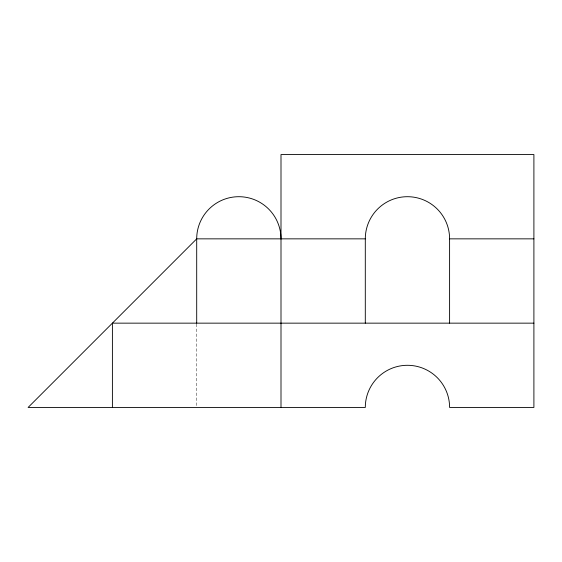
<?xml version="1.0" encoding="UTF-8"?>
<svg xmlns="http://www.w3.org/2000/svg" width="562" height="562" viewBox="0 0 562 562"><rect width="100%" height="100%" fill="white"/><g stroke="black" fill="none" stroke-linecap="round" stroke-linejoin="round"><path stroke-width="0.42" stroke-dasharray="2.81 2.11" d="M196.7 324.028L196.7 405.694"/><path stroke-width="0.84" d="M449.6 323.15L449.6 238.85A42.15 42.15 0 0 0 407.45 196.7A42.15 42.15 0 0 0 365.3 238.85L196.7 238.85L28.1 407.45L365.3 407.45A42.15 42.15 0 0 1 407.45 365.3A42.15 42.15 0 0 1 449.6 407.45L533.9 407.45L533.9 154.55L281 154.55L281 407.45M449.6 238.85L533.9 238.85M533.9 323.15L112.4 323.15L112.4 407.45M365.3 238.85L365.3 323.15M196.7 323.15L196.7 238.85A42.15 42.15 0 0 1 238.85 196.7A42.15 42.15 0 0 1 281 238.85"/></g></svg>
